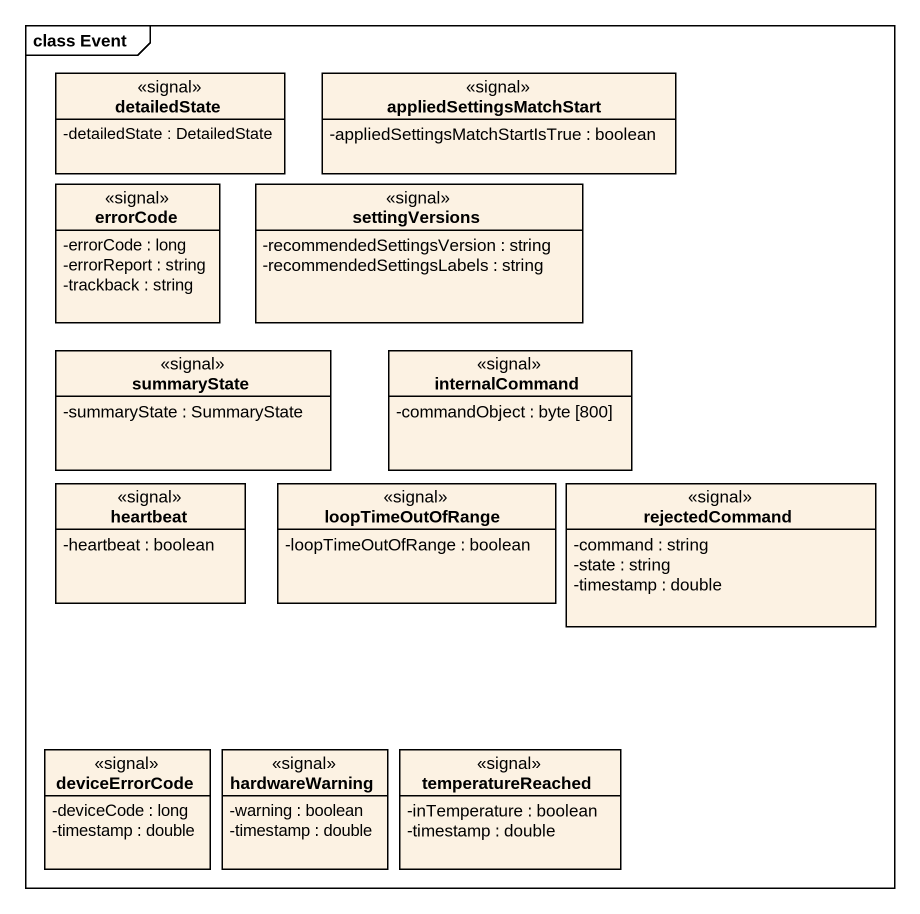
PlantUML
@startuml
mainframe class Event
hide circle
hide empty members
skinparam classAttributeIconSize 0
class detailedState <<signal>> {
  -detailedState : DetailedState
}
class appliedSettingsMatchStart <<signal>> {
  -appliedSettingsMatchStartIsTrue : boolean
}
class errorCode <<signal>> {
  -errorCode : long
  -errorReport : string
  -trackback : string
}
class settingVersions <<signal>> {
  -recommendedSettingsVersion : string
  -recommendedSettingsLabels : string
}
class summaryState <<signal>> {
  -summaryState : SummaryState
}
class internalCommand <<signal>> {
  -commandObject : byte [800]
}
class heartbeat <<signal>> {
  -heartbeat : boolean
}
class loopTimeOutOfRange <<signal>> {
  -loopTimeOutOfRange : boolean
}
class rejectedCommand <<signal>> {
  -command : string
  -state : string
  -timestamp : double
}
class deviceErrorCode <<signal>> {
  -deviceCode : long
  -timestamp : double
}
class hardwareWarning <<signal>> {
  -warning : boolean
  -timestamp : double
}
class temperatureReached <<signal>> {
  -inTemperature : boolean
  -timestamp : double
}
@enduml
